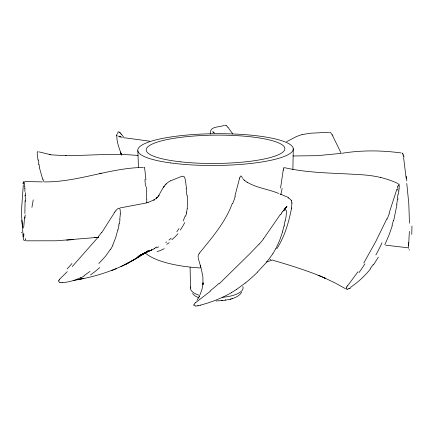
<?xml version="1.0" encoding="UTF-8"?>
<svg xmlns="http://www.w3.org/2000/svg" width="431" height="431" viewBox="0 0 431 431"><rect width="100%" height="100%" fill="white"/><g stroke="black" fill="none" stroke-linecap="round" stroke-linejoin="round"><path stroke-width="0.65" d="M279.935 193.907L287.278 197.015L290.839 199.72L291.62 201.25L291.916 203.211L291.404 208.836M292.886 169.523L293.269 148.781M409.364 231.339L408.766 243.025M408.771 242.54L408.631 245.611M116.909 134.531C116.295 141.53 119.312 148.372 121.542 154.885M23.22 233.92L23.204 237.007M146.653 199.197L146.395 186.752M120.265 213.911L120.297 212.154A16.351 13.512 61.9 0 0 120.227 210.824C120.47 209.121 118.897 207.117 117.458 208.954A15.694 13.059 57.1 0 0 116.612 209.789L115.632 211.001M24.874 213.48L25.09 200.647M203.076 283.043L202.953 284.476L202.888 276.761L201.261 268.793M203.093 282.758L203.066 283.248M24.675 216.847L23.619 228.08M408.696 243.919L408.626 244.781M408.599 245.126L408.448 247.604M399.052 188.913L399.187 187.269A15.144 5.312 -81.2 0 0 399.257 186.047L399.052 183.967L398.276 185.222M202.979 284.228L203.023 283.776L202.031 289.233L200.027 294.75M398.853 190.922L398.47 194.182M23.328 184.7L21.744 206.875L21.593 215.753L23.322 238.639L23.969 240.406L25.262 240.719M119.748 219.395L120.125 216.028A46.171 37.519 63.1 0 0 120.297 213.921M187.178 208.475L187.582 202.699L187.302 195.491M116.839 134.828L116.699 135.867M397.705 199.752L397.937 198.158M23.468 183.692L23.624 182.739M396.951 204.617L393.648 220.828M283.199 170.218L280.559 188.072M118.827 225.025L119.123 223.425M402.22 153.684L402.511 153.07L402.942 154.147M285.311 220.855L285.936 217.332A48.256 43.962 -49.7 0 0 286.206 215.144L286.373 213.34A16.723 15.026 -52.2 0 0 286.389 211.998C286.82 209.875 284.719 208.723 283.474 210.7L286.723 206.729L284.902 209.013M291.566 207.995C288.856 222.18 284.746 236.377 276.917 248.649M283.415 169.103L283.453 168.92A5.064 2.263 -81.8 0 1 283.646 168.182L283.948 167.562L284.261 167.998M117.819 229.842L115.702 237.6L112.787 245.018M283.937 226.825L284.363 225.122M186.187 213.07L186.44 212.149M23.77 182.081L24.109 181.57L24.556 184.053A14.358 3.227 82.3 0 1 24.642 185.238L24.745 186.801M234.884 196.31L239.501 178.456M282.504 231.991L279.633 240.471L275.813 248.843M392.302 225.639L389.139 234.755L384.808 244.835M396.876 189.241L389.08 213.248M397.366 187.749L397.867 186.289M58.788 280.581L58.729 281.578L59.629 282.278M185.249 215.92L183.116 221.044M232.266 203.513C225.273 222.638 211.836 237.777 199.305 253.32M386.817 218.9L375.751 241.532L363.802 262.975M346.33 287.951L346.12 289.077L347.262 289.072M224.68 125.604L225.402 125.13L226.474 125.771M197.005 300.256L199.273 296.339M199.138 296.609L199.348 296.194L199.208 296.458M378.364 257.156L373.429 264.941M170.751 180.74C164.346 183.579 161.598 190.572 158.339 196.234L159.082 195.151L156.48 198.212L157.261 197.463L156.884 197.824M346.939 286.841L346.707 287.229A6.39 4.305 -67.1 0 0 346.303 287.935M110.589 249.14L105.433 256.337L98.818 263.53M194.052 304.372L193.831 305.493L195.48 305.881M241.683 292.369C239.464 295.763 235.563 297.627 231.797 298.791M179.005 228.575L176.807 231.819M329.451 132.527L330.022 132.274L330.922 133.082A10.694 8.722 80 0 1 331.493 133.815L332.112 134.887M272.979 253.67L266.32 262.544L257.533 271.972M347.537 285.898L357.967 271.762M164.319 186.009L163.349 187.42M114.7 212.257L101.878 232.401M280.177 214.697L263.653 238.634M283.652 210.786L285.543 208.178L285.236 208.599M59.543 279.283L67.252 271.675M281.303 213.2L282.494 211.75M370.552 268.82C364.89 275.888 358.177 282.149 350.672 287.218M98.532 236.759L72.236 266.568M283.42 210.689L286.971 206.589L284.702 209.078M259.139 244.07L250.632 252.954L219.12 283.884M166.215 183.87L165.816 184.258M171.215 238.144L169.038 240.045M156.862 197.851L153.748 200.135L154.427 199.731L147.941 202.484M195.636 302.627L210.328 291.248M245.244 282.978L236.403 289.562M90.025 271.385L84.029 275.711M166.673 241.877L165.73 242.556M137.904 256.881L148.469 250.567C127.447 265.841 102.955 275.258 77.461 279.73L83.706 278.318L73.647 280.629M137.823 256.93L144.999 252.781M231.425 292.676C221.696 298.214 211.185 302.379 200.334 305.121M348.9 288.296L349.196 288.123M143.124 253.864L145.947 252.318L139.935 255.551M170.8 180.718L182.205 176.171M141.314 254.845L145.279 252.819L138.755 256.041M129.02 262.538L120.901 266.719M140.064 255.481L142.419 254.263L138.96 255.944M158.683 246.871L156.426 247.895M80.764 277.569C75.01 280.414 68.674 282.262 62.247 282.58M140.253 255.314L141.734 254.602M142.219 254.365L151.965 249.813L147.138 252.011L149.034 251.149M286.653 141.664L296.496 136.514L302.077 134.542M150.107 250.664L154.772 248.606M111.333 270.636L116.359 268.739M148.108 202.435L146.578 202.882M216.173 300.967L224.287 300.445L230.666 299.125M230.111 299.292L232.422 298.602M146.012 203.039L119.98 207.957M302.142 134.526L310.934 133.195L328.751 132.295M224.018 125.41C219.67 127.495 208.669 125.917 210.721 133.998M143.162 167.444C109.749 167.918 78.243 182.081 44.84 181.904M99.69 173.472L101.269 173.127M155.063 248.31L154.002 248.385M197.802 305.633L198.222 305.557M340.776 153.42L317.216 155.683L292.945 155.968M342.273 153.242C361.781 150.08 381.602 150.311 401.148 152.951M98.241 237.325L56.359 240.794L25.838 240.821M66.568 240.137L73.394 239.593M65.97 155.645C89.67 155.548 114.129 153.102 138.071 155.51M65.674 155.645L66.045 155.645M65.377 155.645L65.749 155.645M65.453 155.645L51.289 154.858L39 151.874M42.486 181.893L25.127 181.553M385.74 245.196L408.001 247.787M149.546 141.147L124.99 137.85M50.039 154.664L49.64 154.594L50.233 154.697M284.88 167.734C308.968 173.267 333.853 172.917 358.36 174.587C372.061 175.115 385.713 177.626 398.125 183.622M122.28 137.3C121.019 137.133 118.245 135.98 118.956 136.228M380.837 177.432L380.487 177.351M269.962 259.403L270.948 259.688M273.173 260.34C287.876 264.596 304.841 269.876 317.766 275.102M278.609 193.433C267.403 188.713 254.139 187.765 244.248 180.228M318.913 275.565L317.997 275.193L318.681 275.474M319.01 275.603L319.597 275.845M318.778 275.511L319.366 275.748M320.05 276.029L319.468 275.792M319.694 275.883L320.502 276.217M320.729 276.309L320.152 276.072M199.127 298.096L194.963 295.855L192.495 293.565M320.831 276.352L322.081 276.88M320.605 276.26L321.181 276.497M321.284 276.546L323.083 277.305M322.528 277.068L323.53 277.499M323.196 277.354L324.198 277.79M323.643 277.548L324.419 277.887M324.306 277.839L324.645 277.984M324.748 278.033L325.087 278.178M324.532 277.936L324.866 278.081M324.969 278.13L325.308 278.275M325.19 278.227L335.69 283.253L345.371 288.662M198.443 257.345L198.26 257.242A0.673 0.62 36.7 0 1 198.061 257.032L198.26 255.238A11.545 10.619 32.5 0 1 198.664 254.419A20.666 19.012 27.4 0 1 199.289 253.309M119.29 136.406L118.8 136.061L119.678 136.993M247.238 182.41L247.092 182.324M288.538 197.748L288.818 197.931M214.406 132.969L212.769 131.649L213.377 132.392M213.609 132.414L213.889 132.624M119.506 132.182L118.11 131.789L117.728 133.502A11.039 9.401 -76.5 0 0 117.728 133.82M244.161 180.142L244.366 180.336L242.971 178.79M120.13 132.764L120.89 133.594M227.94 127.312L227.142 126.418A10.188 10.102 21.6 0 0 226.485 125.766M38.073 151.906L37.325 151.712L37.206 153.673A12.305 5.253 -88.7 0 0 37.276 154.702L37.416 156.049A34.335 14.363 -88.8 0 0 37.664 157.627L38.014 160.219M121.617 134.461L124.322 138.049M232.805 133.982L228.694 128.249A35.132 34.857 17.5 0 0 227.961 127.296M332.721 135.964L341.282 153.463M291.221 200.323L291.464 200.841M121.59 154.982L120.448 152.046L121.569 154.945M42.712 179.318L39.528 168.085M200.21 265.259L200.674 266.767M200.808 267.215L198.212 258.094M200.706 266.881L200.69 266.821M242.297 178.181C242.206 177.324 241.22 174.894 240.347 176.446A5.274 4.806 -55.4 0 0 239.986 177.173M200.657 266.708L200.771 267.107M403.152 155.068L403.389 156.329M38.548 163.263L38.779 164.47M22.644 227.105L21.846 220.338M403.605 157.622L406.174 178.509M291.862 202.796L291.916 203.211M186.591 188.406C185.783 186.612 185.874 175.105 182.873 176.231A5.274 4.644 60.4 0 0 182.728 176.478M406.767 183.477L408.803 203.626L409.45 223.15M145.91 179.862L144.827 169.485L144.277 167.363L144.056 167.734A5.064 1.891 82.1 0 0 144.013 167.869M24.831 188.659L24.939 191.606M137.85 150.807L138.459 167.594M190.103 267.339L190.491 288.129M25.02 195.114L25.046 196.493M242.858 286.54A26.296 9.595 -0.5 0 1 222.18 297.336M199.693 295.413A26.296 9.595 -0.5 0 1 190.734 286.895M225.575 299.787A20.995 7.78 -0.5 0 1 225.101 299.874M222.649 300.213A20.995 7.78 -0.5 0 1 221.642 300.321M332.29 134.741A36.312 30.095 80.7 0 1 332.904 135.83M120.788 133.707A37.125 31.678 -80.9 0 1 121.504 134.58M119.495 132.193A10.624 9.121 -78.8 0 1 120.114 132.78M38.871 162.896A74.622 30.887 -88.8 0 1 38.348 159.879M39.711 167.853A91.889 39.113 -88.3 0 1 38.968 164.249M44.102 182.033A46.505 22.724 -85.2 0 1 42.874 179.054M144.929 179.555A121.159 41.414 82.2 0 1 145.414 186.3M146.852 199.391A33.381 12.504 82.1 0 1 146.605 202.85M24.804 186.882A39.997 8.679 82.4 0 1 24.896 188.751M25.461 192.603A86.62 16.647 83 0 1 25.537 196.175M25.359 197.258A106.371 17.838 83.8 0 1 25.397 201.449M25.16 214.913A53.864 6.939 85.6 0 1 24.923 218.248M31.921 207.43A138.631 10.349 -75.8 0 1 33.241 199.882M23.834 235.601A77.639 4.908 -79.4 0 1 23.883 233.844M25.747 238.585A36.657 4.348 -80.3 0 1 25.483 239.076M25.747 239.237A13.458 1.702 -85.4 0 1 25.564 239.728M21.76 232.74A130.13 30.105 -71.8 0 1 21.598 232.255M22.924 183.773A49.123 13.323 77.1 0 1 23.08 182.782M23.57 182.572A13.943 3.281 80.2 0 1 23.727 181.925M186.138 188.401A135.345 111.769 62.5 0 1 186.86 195.458M187.259 208.496A35.455 30.811 59.7 0 1 186.51 212.181M186.58 213.264A47.997 40.826 64 0 1 185.594 216.12M184.764 222.531A74.87 57.334 78.8 0 1 180.277 230.052M177.933 233.677A55.497 38.844 87.5 0 1 171.856 239.717M169.221 242.653A68.475 36.937 -73 0 1 166.743 244.329M164.238 248.671A75.711 31.652 -61.5 0 1 157.067 251.629M156.415 246.985A28.872 14.557 -78.2 0 1 155.09 247.631M120.007 219.492A102.239 79.918 66.1 0 1 119.365 223.533M118.983 225.101A126.472 96.113 68.3 0 1 117.965 229.922M112.927 245.142A62.393 47.275 70 0 1 110.702 249.253M99.728 267.554A156.992 89.535 -80.8 0 1 90.558 274.908M84.093 276.018A89.093 54.064 -87.8 0 1 80.802 277.828M62.247 282.623A42.367 23.748 88.6 0 1 61.105 282.682M60.89 282.617A15.597 8.636 81.1 0 1 59.64 282.504M58.805 280.603A6.244 3.281 72.7 0 1 59.025 280.118M59.236 279.978A18.786 10.118 70.7 0 1 59.607 279.396M71.945 263.53A147.644 60.593 -78.4 0 1 67.101 268.885M101.748 232.19A109.7 72.219 85.6 0 1 98.424 236.56M114.608 212.181A54.349 45.821 48 0 1 115.551 210.931M235.245 196.417A80.311 78.889 3 0 1 232.648 203.669M239.517 178.461A16.168 14.611 -55.7 0 1 239.916 177.356M285.09 220.823A111.446 104.674 -41.4 0 1 284.137 225.079M283.808 226.798A140.522 134.079 -33.1 0 1 282.375 231.959M275.678 248.779A66.223 62.813 -37.5 0 1 272.85 253.595M257.636 272.08A172.001 168.65 -76 0 1 245.304 283.048M236.366 289.508A96.302 95.563 64.1 0 1 231.388 292.617M200.393 305.347A45.858 44.937 48.6 0 1 198.271 305.805M197.834 305.773A16.857 16.2 26.5 0 1 195.496 306.069M194.047 304.372A6.724 6.19 15.6 0 1 194.537 303.742L194.839 303.413A20.085 18.361 10.8 0 1 195.593 302.584M218.835 283.512A163.726 150.775 -77 0 1 210.096 290.903M263.718 238.682A119.899 119.037 32.1 0 1 259.198 244.124M280.446 214.886A53.46 44.328 -51 0 1 281.567 213.399M282.531 211.783A15.775 13.792 -51.3 0 1 283.506 210.732M398.998 188.929A44.501 16.195 -81.1 0 1 398.794 190.933M397.975 194.198A106.877 43.477 -80.9 0 1 397.447 198.131M397.409 199.725A137.446 61.304 -80.8 0 1 396.66 204.563M393.341 220.64A62.048 29.416 -80.9 0 1 392.016 225.402M382.011 242.798A174.938 142.025 79.1 0 1 375.864 254.985M373.144 264.586A93.328 70.021 89 0 1 370.294 268.465M350.866 287.811A44.032 33.672 -84.2 0 1 349.358 288.695M348.959 288.587A16.092 11.648 -75.9 0 1 347.289 289.341M346.788 286.707A18.964 12.289 -66.6 0 1 347.408 285.753M364.906 263.81A169.038 154.179 74.8 0 1 358.969 272.634M389.344 213.464A116.882 77.639 -87.1 0 1 387.07 219.131M397.22 190.012A47.221 12.628 -78.1 0 1 397.684 188.562M397.921 186.413A14.104 4.563 -79.7 0 1 398.314 185.352M282.122 188.374A81.874 56.741 -80.8 0 1 280.829 194.667M283.237 170.229A15.424 6.751 -81.7 0 1 283.442 169.119M409.267 249.522A38.596 4.633 83.1 0 1 409.116 250.147M408.61 248.698A14.034 1.002 87.9 0 1 408.475 248.601M411.934 226.022A158.603 56.235 76.9 0 1 411.756 234.421M406.826 180.961A102.858 5.808 84.7 0 1 406.266 176.214M403.766 155.823A40.541 15.57 -88.4 0 1 403.992 157.137M402.99 154.039A12.079 4.235 -89.5 0 1 403.206 154.971M272.737 259.925A75.107 23.586 -0.5 0 1 266.369 261.983M201.492 268.023A75.107 23.586 -0.5 0 1 145.559 253.202M143.55 253.536L134.283 259.478L125.006 264.666L134.283 259.478L143.55 253.536M98.3 237.314L94.825 237.643L98.333 237.319M120.685 136.891L120.411 136.81L120.685 136.891M170.444 162.918A77.736 15.888 -0.5 0 0 292.918 150.441A77.736 15.888 -0.5 0 0 183.256 135.409A77.736 15.888 -0.5 0 0 170.444 162.918M180.821 161.857A69.348 14.164 -0.5 0 0 284.886 148.717A69.348 14.164 -0.5 0 0 180.901 137.322A69.348 14.164 -0.5 0 0 180.821 161.857"/></g></svg>
